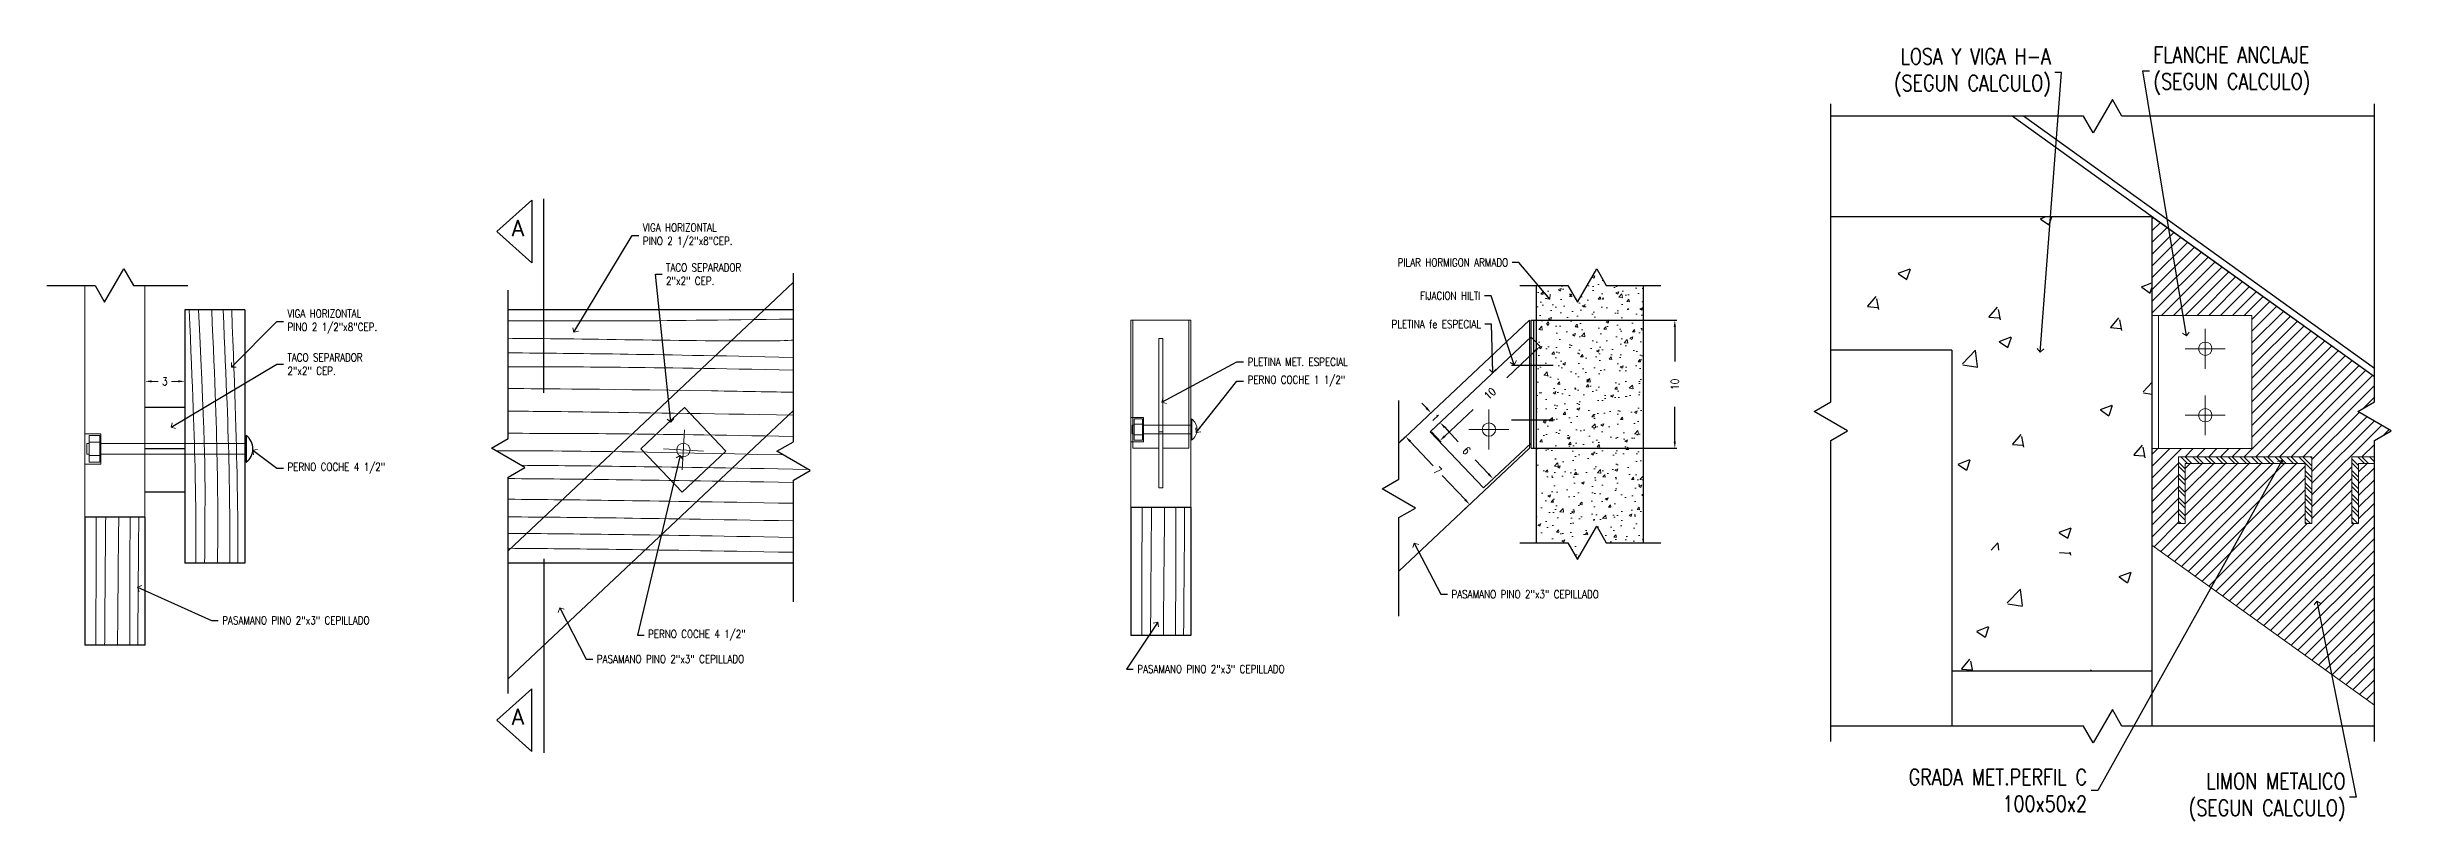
# Model space of a CAD drawing. Header units: metres. Extents: x -40 to 265, y 63 to 163.
# Drawn here: x -32.796 to -31.038, y 66.625 to 67.206 of the extents above; entities that cross this region are included whole.
import ezdxf

# ---------------------------------------------------------------- set-up
doc = ezdxf.new("R2010")
doc.units = ezdxf.units.M
doc.header["$LTSCALE"] = 5
doc.header["$MEASUREMENT"] = 0
doc.linetypes.add('HIDDEN', pattern=[0.375, 0.25, -0.125])
doc.layers.get('0').update_dxf_attribs({"color": 30})
for name, color, linetype, lineweight in [('A-ANNO-DIMS', 3, 'Continuous', 18), ('A-ANNO-TEXT', 3, 'Continuous', 18), ('A-DETL-GRPH', 4, 'Continuous', 25), ('A-DETL-MBND', 3, 'Continuous', 18), ('A-DETL-MCUT', 4, 'Continuous', 25), ('A-DETL-OVHD', 3, 'HIDDEN', 18), ('A-DETL-PATT', 8, 'Continuous', 18)]:
    doc.layers.add(name, color=color, linetype=linetype, lineweight=lineweight)
doc.styles.add('E-ROMANS', font='romans.shx', dxfattribs={"width": 0.8})
doc.dimstyles.new('E-0010_TICK_12', dxfattribs={"dimscale": 0.001, "dimtxt": 12, "dimasz": 12, "dimexe": 6, "dimexo": 4, "dimgap": 6, "dimtad": 0, "dimdec": 0, "dimlfac": 1000, "dimzin": 0, "dimdsep": 46, "dimtxsty": 'E-ROMANS', "dimblk": 'OBLIQUE', "dimcen": 6, "dimclrd": 256, "dimclre": 256, "dimclrt": 256, "dimadec": 0, "dimazin": 0, "dimtfac": 1, "dimtdec": 0, "dimtmove": 1, "dimatfit": 3, "dimldrblk": 'OPEN90', "dimfxl": 1, "dimtfill": 1, "dimtolj": 1, "dimtzin": 0, "dimlwd": -1, "dimarcsym": 0})

# ---------------------------------------------------------------- blocks, each defined once
blk = doc.blocks.new('_Oblique')
at = {"color": 0, "linetype": 'ByBlock', "lineweight": -2}
blk.add_line((-0.5, -0.5), (0.5, 0.5), dxfattribs=at)
blk = doc.blocks.new('_Open90')
at = {"color": 0, "linetype": 'ByBlock', "lineweight": -2}
for p, q in [((0, 0), (-1, 0)), ((-0.5, 0.5), (0, 0)), ((0, 0), (-0.5, -0.5))]:
    blk.add_line(p, q, dxfattribs=at)
blk = doc.blocks.new('QM-ARQ-DET')
at = {"layer": 'A-DETL-PATT'}
h = blk.add_hatch(dxfattribs=at)
h.set_pattern_fill('ANSI31', color=256, scale=0.05, style=0)
h.set_pattern_definition([(45, (0, 0.925588), (-0.0044194174, 0.0044194174), [])])
h.paths.add_polyline_path([(-31.0671, 66.8987), (-31.0503, 66.8987), (-31.0503, 66.911), (-31.0378, 66.9182), (-31.0628, 66.9326), (-31.0503, 66.9398), (-31.0503, 66.9586), (-31.2171, 67.0787), (-31.2171, 67.0048), (-31.1421, 67.0048), (-31.1421, 66.9048), (-31.2171, 66.9048), (-31.2171, 66.8323), (-31.0503, 66.7122), (-31.0503, 66.8937), (-31.0621, 66.8937), (-31.0621, 66.8487), (-31.0671, 66.8487)])
h.paths.add_polyline_path([(-31.1021, 66.8487), (-31.1021, 66.8937), (-31.1921, 66.8937), (-31.1921, 66.8487), (-31.1971, 66.8487), (-31.1971, 66.8987), (-31.0971, 66.8987), (-31.0971, 66.8487)], flags=16)
h = blk.add_hatch(dxfattribs=at)
h.set_pattern_fill('AR-CONC', color=256, scale=0.003, style=0)
h.set_pattern_definition([(50, (0.311128, 0.925588), (0.0215178055, -0.001882564), [0.00225, -0.02475]), (355, (0.311128, 0.925588), (-0.00416254, 0.022565764), [0.0018, -0.0198]), (100.4514, (0.312921, 0.925431), (0.0173552815, 0.020683186), [0.001912206, -0.0210342634]), (46.1842, (0.311128, 0.931588), (0.032017231, -0.00496557), [0.003375, -0.037125]), (96.6356, (0.313796, 0.931174), (0.028039881, 0.029223536), [0.002868309, -0.03155139]), (351.1842, (0.311128, 0.931588), (0.028039858, 0.029223558), [0.0027, -0.0297]), (21, (0.314128, 0.930088), (0.0179072116, -0.0120785667), [0.00225, -0.02475]), (326, (0.314128, 0.930088), (0.00729946, 0.0217545014), [0.0018, -0.0198]), (71.4514, (0.31562, 0.929082), (0.025206679, 0.009675915), [0.001912206, -0.0210342634]), (37.5, (0.311128, 0.925588), (0.00036479566, 0.0099868156), [0, -0.01956, 0, -0.0201, 0, -0.019875]), (7.5, (0.311128, 0.925588), (0.0078920861, 0.0118323514), [0, -0.01146, 0, -0.01911, 0, -0.007575]), (327.5, (0.304438, 0.925588), (0.0160146731, -0.00067664615), [0, -0.0075, 0, -0.0234, 0, -0.03105]), (317.5, (0.301438, 0.925588), (0.017495585, 0.0030031495), [0, -0.00975, 0, -0.01554, 0, -0.02205])])
h.paths.add_polyline_path([(-31.5987, 67.0272), (-31.6263, 67.0272), (-31.6335, 67.0397), (-31.6479, 67.0147), (-31.6552, 67.0272), (-31.6787, 67.0272), (-31.6787, 66.8341), (-31.6552, 66.8341), (-31.6479, 66.8216), (-31.6335, 66.8466), (-31.6263, 66.8341), (-31.5987, 66.8341)])
h = blk.add_hatch(dxfattribs=at)
h.set_pattern_fill('STEEL', color=256, scale=0.05, angle=90, style=0)
h.set_pattern_definition([(135, (0, 0.925588), (-0.0044194174, -0.0044194174), []), (135, (-0.003125, 0.925588), (-0.0044194174, -0.0044194174), [])])
h.paths.add_polyline_path([(-31.1021, 66.8937), (-31.1021, 66.8487), (-31.0971, 66.8487), (-31.0971, 66.8987), (-31.1971, 66.8987), (-31.1971, 66.8487), (-31.1921, 66.8487), (-31.1921, 66.8937)])
h.paths.add_polyline_path([(-31.0503, 66.8937), (-31.0503, 66.8987), (-31.0671, 66.8987), (-31.0671, 66.8487), (-31.0621, 66.8487), (-31.0621, 66.8937)])
at = {"layer": 'A-ANNO-DIMS'}
for p, q in [((-32.7222, 66.9358), (-32.7222, 66.9568)), ((-32.7172, 66.9553), (-32.7122, 66.9553)), ((-32.6972, 66.9553), (-32.7022, 66.9553)), ((-32.6922, 66.9361), (-32.6922, 66.9568))]:
    blk.add_line(p, q, dxfattribs=at)
for points in [[(-32.7172, 66.9561), (-32.7172, 66.9545), (-32.7222, 66.9553)], [(-32.6972, 66.9561), (-32.6972, 66.9545), (-32.6922, 66.9553)]]:
    blk.add_solid(points, dxfattribs=at)
at = {"layer": 'A-DETL-GRPH'}
for p, q in [((-31.4578, 66.9398), (-31.4578, 67.1636)), ((-31.2684, 67.1543), (-31.4578, 67.1543)), ((-31.0503, 66.9587), (-31.322, 67.1543)), ((-31.0503, 66.9649), (-31.3135, 67.1543)), ((-31.2612, 67.1418), (-31.2684, 67.1543)), ((-31.2468, 67.1668), (-31.2612, 67.1418)), ((-31.2396, 67.1543), (-31.2468, 67.1668)), ((-31.0503, 67.1543), (-31.2396, 67.1543)), ((-31.0503, 66.9398), (-31.0503, 67.1636)), ((-31.3007, 67.0773), (-31.2971, 67.0787)), ((-31.3006, 67.077), (-31.2943, 67.0728)), ((-31.2942, 67.0729), (-31.2922, 67.0787)), ((-32.7524, 67.0147), (-32.738, 67.0397)), ((-32.738, 67.0397), (-32.7308, 67.0272)), ((-32.2358, 66.91), (-32.2358, 67.0366)), ((-31.6479, 67.0147), (-31.6335, 67.0397)), ((-31.6335, 67.0397), (-31.6263, 67.0272)), ((-31.4074, 67.0364), (-31.3985, 67.0398)), ((-31.4073, 67.0361), (-31.401, 67.0318)), ((-31.4009, 67.0319), (-31.3983, 67.0396)), ((-32.7957, 67.0272), (-32.7596, 67.0272)), ((-32.7596, 67.0272), (-32.7524, 67.0147)), ((-32.7308, 67.0272), (-32.6899, 67.0272)), ((-32.4498, 66.9123), (-32.4498, 67.0237)), ((-31.6912, 67.0272), (-31.6552, 67.0272)), ((-31.6552, 67.0272), (-31.6479, 67.0147)), ((-31.6263, 67.0272), (-31.5854, 67.0272)), ((-31.5987, 67.0272), (-31.5987, 66.8341)), ((-31.4302, 67.0116), (-31.424, 67.0189)), ((-31.4219, 67.0093), (-31.4234, 67.0173)), ((-31.2249, 67.0262), (-31.2171, 67.0292)), ((-31.2248, 67.0259), (-31.2185, 67.0216)), ((-31.2184, 67.0217), (-31.2171, 67.0255)), ((-31.6822, 67.0011), (-31.5734, 67.0011)), ((-31.5749, 66.9961), (-31.5749, 66.9701)), ((-31.4305, 67.0115), (-31.4229, 67.0108)), ((-31.3394, 67.0035), (-31.3318, 67.0029)), ((-31.3391, 67.0037), (-31.333, 67.011)), ((-31.3308, 67.0014), (-31.3323, 67.0093)), ((-31.2483, 66.9956), (-31.2407, 66.9949)), ((-31.248, 66.9957), (-31.2419, 67.003)), ((-31.2397, 66.9934), (-31.2412, 67.0014)), ((-31.6796, 66.9781), (-31.7009, 66.958)), ((-31.6824, 66.9883), (-31.6749, 66.9804)), ((-31.3593, 66.9685), (-31.3494, 66.9788)), ((-31.348, 66.9664), (-31.3494, 66.9785)), ((-31.3316, 66.9853), (-31.3227, 66.9887)), ((-31.3315, 66.9849), (-31.3252, 66.9807)), ((-31.3251, 66.9808), (-31.3225, 66.9884)), ((-31.359, 66.9677), (-31.3477, 66.966)), ((-31.2238, 66.9475), (-31.2171, 66.9545)), ((-31.2235, 66.9467), (-31.2171, 66.9457)), ((-31.7819, 66.8818), (-31.7819, 66.941)), ((-31.7612, 66.9353), (-31.7647, 66.9389)), ((-31.7582, 66.9313), (-31.7589, 66.9306)), ((-31.7579, 66.9179), (-31.7499, 66.9254)), ((-31.7475, 66.9141), (-31.7262, 66.9341)), ((-31.5749, 66.9101), (-31.5749, 66.9361)), ((-31.4703, 66.9326), (-31.4578, 66.9398)), ((-31.4453, 66.9182), (-31.4703, 66.9326)), ((-31.2558, 66.9341), (-31.2469, 66.9375)), ((-31.2557, 66.9338), (-31.2494, 66.9295)), ((-31.2493, 66.9296), (-31.2467, 66.9373)), ((-31.0628, 66.9326), (-31.0503, 66.9398)), ((-31.0378, 66.9182), (-31.0628, 66.9326)), ((-32.4623, 66.9051), (-32.4498, 66.9123)), ((-32.2483, 66.9028), (-32.2358, 66.91)), ((-31.7806, 66.9103), (-31.7757, 66.9148)), ((-31.7733, 66.9102), (-31.7562, 66.892)), ((-31.7575, 66.9175), (-31.7501, 66.9096)), ((-31.7475, 66.9208), (-31.7374, 66.91)), ((-31.7475, 66.9208), (-31.7441, 66.9171)), ((-31.4578, 66.911), (-31.4453, 66.9182)), ((-31.4578, 66.6849), (-31.4578, 66.911)), ((-31.3218, 66.908), (-31.3142, 66.9073)), ((-31.3215, 66.9081), (-31.3153, 66.9154)), ((-31.3132, 66.9058), (-31.3147, 66.9138)), ((-31.2304, 66.9002), (-31.2242, 66.9075)), ((-31.0503, 66.911), (-31.0378, 66.9182)), ((-31.0503, 66.6849), (-31.0503, 66.911)), ((-32.4373, 66.8907), (-32.4623, 66.9051)), ((-32.4498, 66.8835), (-32.4373, 66.8907)), ((-32.2233, 66.8883), (-32.2483, 66.9028)), ((-31.7146, 66.8858), (-31.7247, 66.8965)), ((-31.6822, 66.9051), (-31.5734, 66.9051)), ((-31.3625, 66.8932), (-31.3536, 66.8966)), ((-31.3624, 66.8928), (-31.3561, 66.8886)), ((-31.356, 66.8887), (-31.3534, 66.8963)), ((-31.2307, 66.9), (-31.2231, 66.8994)), ((-31.2221, 66.8979), (-31.2236, 66.9058)), ((-32.4498, 66.721), (-32.4498, 66.8835)), ((-32.2358, 66.8811), (-32.2233, 66.8883)), ((-32.2358, 66.7899), (-32.2358, 66.8811)), ((-31.7944, 66.8746), (-31.7819, 66.8818)), ((-31.7694, 66.8602), (-31.7944, 66.8746)), ((-31.7322, 66.8665), (-31.7494, 66.8847)), ((-31.7181, 66.8756), (-31.7101, 66.8832)), ((-31.7819, 66.853), (-31.7694, 66.8602)), ((-31.7326, 66.8593), (-31.7277, 66.8639)), ((-31.7819, 66.7791), (-31.7819, 66.853)), ((-31.6479, 66.8216), (-31.6335, 66.8466)), ((-31.6335, 66.8466), (-31.6263, 66.8341)), ((-31.2867, 66.842), (-31.2778, 66.8454)), ((-31.2866, 66.8417), (-31.2803, 66.8375)), ((-31.2802, 66.8375), (-31.2776, 66.8452)), ((-31.6912, 66.8341), (-31.6552, 66.8341)), ((-31.6552, 66.8341), (-31.6479, 66.8216)), ((-31.6263, 66.8341), (-31.5854, 66.8341)), ((-31.3377, 66.8287), (-31.3326, 66.8341)), ((-31.332, 66.8287), (-31.3325, 66.8337)), ((-31.2865, 66.8269), (-31.2789, 66.8263)), ((-31.2862, 66.8271), (-31.2861, 66.8272)), ((-31.2779, 66.8248), (-31.2784, 66.8272)), ((-31.2418, 66.8088), (-31.2329, 66.8122)), ((-31.2417, 66.8085), (-31.2354, 66.8042)), ((-31.2353, 66.8043), (-31.2327, 66.812)), ((-31.3257, 66.7891), (-31.3158, 66.7994)), ((-31.3253, 66.7883), (-31.3141, 66.7865)), ((-31.3143, 66.787), (-31.3157, 66.799)), ((-31.3485, 66.7678), (-31.3396, 66.7713)), ((-31.3484, 66.7675), (-31.3421, 66.7633)), ((-31.342, 66.7633), (-31.3394, 66.771)), ((-31.36, 66.7394), (-31.3524, 66.7387)), ((-31.3597, 66.7395), (-31.3536, 66.7468)), ((-31.3515, 66.7379), (-31.3529, 66.7452)), ((-31.2632, 66.7379), (-31.2625, 66.7388)), ((-31.2684, 66.6965), (-31.4578, 66.6965)), ((-31.2612, 66.684), (-31.2684, 66.6965)), ((-31.2468, 66.709), (-31.2612, 66.684)), ((-31.2396, 66.6965), (-31.2468, 66.709)), ((-31.0503, 66.6965), (-31.2396, 66.6965))]:
    blk.add_line(p, q, dxfattribs=at)
at = {"layer": 'A-DETL-GRPH', "flags": 128}
for points in [[(-32.4321, 67.0914), (-32.4584, 67.0678), (-32.4321, 67.0442)], [(-32.4321, 67.0914), (-32.4321, 67.0442)], [(-32.423, 66.9468), (-32.423, 67.0924)], [(-32.423, 66.822), (-32.423, 66.6764)], [(-32.4321, 66.6774), (-32.4584, 66.701), (-32.4321, 66.7246)], [(-32.4321, 66.6774), (-32.4321, 66.7246)]]:
    blk.add_lwpolyline(points, dxfattribs=at)
at = {"layer": 'A-DETL-GRPH'}
for points in [[(-31.5758, 66.9961), (-31.5741, 66.9961), (-31.5749, 67.0011)], [(-31.6802, 66.9787), (-31.679, 66.9775), (-31.676, 66.9815)], [(-31.7606, 66.9359), (-31.7619, 66.9347), (-31.7578, 66.9317)], [(-31.7727, 66.9108), (-31.774, 66.9096), (-31.7768, 66.9138)], [(-31.7481, 66.9147), (-31.7469, 66.9135), (-31.7511, 66.9107)], [(-31.7469, 66.9213), (-31.7481, 66.9202), (-31.751, 66.9244)], [(-31.7469, 66.9213), (-31.7481, 66.9202), (-31.751, 66.9244)], [(-31.5758, 66.9101), (-31.5741, 66.9101), (-31.5749, 66.9051)], [(-31.714, 66.8864), (-31.7152, 66.8852), (-31.7112, 66.8822)], [(-31.7316, 66.8671), (-31.7328, 66.8659), (-31.7288, 66.8629)]]:
    blk.add_solid(points, dxfattribs=at)
at = {"layer": 'A-DETL-MBND'}
for p, q in [((-31.2171, 67.0787), (-31.0503, 66.9586)), ((-32.7672, 66.8533), (-32.7672, 67.0272)), ((-32.7222, 66.8533), (-32.7222, 67.0272)), ((-32.2578, 67.0089), (-32.2358, 67.0297)), ((-32.2578, 67.0089), (-32.4498, 66.8281)), ((-31.9829, 66.8607), (-31.9829, 67.0012)), ((-31.9814, 66.9051), (-31.9814, 67.0012)), ((-31.9394, 66.9051), (-31.9394, 67.0012)), ((-31.9379, 66.8607), (-31.9379, 67.0012)), ((-31.7819, 66.909), (-31.684, 67.0012)), ((-31.1421, 67.0048), (-31.2171, 67.0048)), ((-31.2121, 67.0048), (-31.2121, 66.9048)), ((-31.1421, 67.0048), (-31.1421, 66.9048)), ((-31.9589, 66.9875), (-31.9619, 66.9875)), ((-31.9619, 66.9875), (-31.9619, 66.9175)), ((-31.9589, 66.9875), (-31.9589, 66.9175)), ((-31.7583, 66.9175), (-31.6827, 66.9887)), ((-31.1621, 66.9798), (-31.1921, 66.9798)), ((-31.1771, 66.9648), (-31.1771, 66.9948)), ((-31.1771, 66.9448), (-31.1771, 66.9148)), ((-32.3575, 66.8189), (-32.2358, 66.9335)), ((-31.9372, 66.9271), (-31.9372, 66.9111)), ((-31.7143, 66.9041), (-31.7143, 66.9341)), ((-31.1621, 66.9298), (-31.1921, 66.9298)), ((-32.3192, 66.8888), (-32.3176, 66.9188)), ((-31.9589, 66.9175), (-31.9619, 66.9175)), ((-31.9619, 66.9175), (-31.9619, 66.8753)), ((-31.9589, 66.9175), (-31.9589, 66.8753)), ((-31.9379, 66.9223), (-31.9372, 66.9223)), ((-31.9379, 66.9159), (-31.9372, 66.9159)), ((-31.7185, 66.8753), (-31.7583, 66.9175)), ((-31.6993, 66.9191), (-31.7293, 66.9191)), ((-31.7185, 66.8753), (-31.6827, 66.909)), ((-32.3034, 66.903), (-32.3334, 66.9046)), ((-31.9619, 66.9051), (-31.9814, 66.9051)), ((-31.9394, 66.9051), (-31.9589, 66.9051)), ((-31.7819, 66.8128), (-31.684, 66.9051)), ((-31.1421, 66.9048), (-31.2171, 66.9048)), ((-31.0971, 66.8987), (-31.1971, 66.8987)), ((-31.1971, 66.8987), (-31.1971, 66.8487)), ((-31.1921, 66.8487), (-31.1921, 66.8937)), ((-31.1921, 66.8937), (-31.1021, 66.8937)), ((-31.1021, 66.8937), (-31.1021, 66.8487)), ((-31.0971, 66.8487), (-31.0971, 66.8987)), ((-31.0503, 66.8987), (-31.0671, 66.8987)), ((-31.0671, 66.8987), (-31.0671, 66.8487)), ((-31.0621, 66.8487), (-31.0621, 66.8937)), ((-31.0621, 66.8937), (-31.0503, 66.8937)), ((-31.9589, 66.8753), (-31.9619, 66.8753)), ((-31.1971, 66.8487), (-31.1921, 66.8487)), ((-31.1021, 66.8487), (-31.0971, 66.8487)), ((-31.0671, 66.8487), (-31.0621, 66.8487)), ((-31.2171, 66.8323), (-31.0503, 66.7122)), ((-32.4498, 66.7319), (-32.3575, 66.8189))]:
    blk.add_line(p, q, dxfattribs=at)
blk.add_lwpolyline([(-32.3502, 66.9046), (-32.3176, 66.9356), (-32.2866, 66.903), (-32.3192, 66.872)], close=True, dxfattribs=at)
for centre in [(-31.1771, 66.9798), (-31.1771, 66.9298), (-32.3184, 66.9038), (-31.7143, 66.9191)]:
    blk.add_circle(centre, 0.005, dxfattribs=at)
blk.add_arc((-31.9431, 66.9191), 0.00992, 306.269, 53.731, dxfattribs=at)
at = {"layer": 'A-DETL-MCUT'}
for p, q in [((-31.2171, 67.0787), (-31.4578, 67.0787)), ((-31.2171, 67.0787), (-31.2171, 66.7379)), ((-31.6787, 66.8341), (-31.6787, 67.0272)), ((-32.6922, 67.0089), (-32.6922, 66.8189)), ((-32.6472, 67.0089), (-32.6922, 67.0089)), ((-32.6472, 67.0089), (-32.6472, 66.8189)), ((-32.2358, 67.0089), (-32.4498, 67.0089)), ((-31.6827, 66.9051), (-31.6827, 67.0011)), ((-31.6827, 67.0011), (-31.6807, 67.0011)), ((-31.6807, 66.9051), (-31.6807, 67.0011)), ((-31.3671, 66.9787), (-31.4578, 66.9787)), ((-31.3671, 66.9787), (-31.3671, 66.7379)), ((-31.6973, 66.9674), (-31.6662, 66.9674)), ((-32.6922, 66.9356), (-32.7222, 66.9356)), ((-31.6973, 66.9265), (-31.6662, 66.9265)), ((-32.6472, 66.9086), (-32.6463, 66.9086)), ((-32.6463, 66.9146), (-32.6463, 66.8946)), ((-32.6922, 66.9046), (-32.7222, 66.9046)), ((-32.6472, 66.9006), (-32.6463, 66.9006)), ((-31.6827, 66.9051), (-31.6807, 66.9051)), ((-32.6922, 66.872), (-32.7222, 66.872)), ((-31.9379, 66.8607), (-31.9829, 66.8607)), ((-31.9829, 66.8607), (-31.9829, 66.7646)), ((-31.9379, 66.8607), (-31.9379, 66.7646)), ((-32.7672, 66.8533), (-32.7672, 66.7572)), ((-32.7222, 66.8533), (-32.7672, 66.8533)), ((-32.7222, 66.8533), (-32.7222, 66.7572)), ((-32.6472, 66.8189), (-32.6922, 66.8189)), ((-32.2358, 66.8189), (-32.4498, 66.8189)), ((-32.7222, 66.7572), (-32.7672, 66.7572)), ((-31.9379, 66.7646), (-31.9829, 66.7646)), ((-31.2171, 66.7379), (-31.3671, 66.7379)), ((-31.3671, 66.7379), (-31.3671, 66.6965)), ((-31.2171, 66.7379), (-31.2171, 66.6965))]:
    blk.add_line(p, q, dxfattribs=at)
blk.add_arc((-32.6536, 66.9046), 0.0124, 306.269, 53.731, dxfattribs=at)
at = {"layer": 'A-DETL-OVHD'}
for p, q in [((-31.9829, 66.9281), (-31.9734, 66.9281)), ((-31.9804, 66.9271), (-31.9804, 66.9111)), ((-31.974, 66.9271), (-31.9804, 66.9271)), ((-31.974, 66.9271), (-31.974, 66.9111)), ((-31.9734, 66.9281), (-31.9734, 66.91)), ((-32.7672, 66.9159), (-32.7553, 66.9159)), ((-32.764, 66.9086), (-32.7658, 66.9086)), ((-32.7658, 66.9086), (-32.7658, 66.9006)), ((-32.756, 66.9146), (-32.764, 66.9146)), ((-32.764, 66.9146), (-32.764, 66.8946)), ((-32.756, 66.9096), (-32.764, 66.9096)), ((-32.756, 66.9146), (-32.756, 66.8946)), ((-32.6472, 66.9086), (-32.756, 66.9086)), ((-32.7553, 66.9159), (-32.7553, 66.8932)), ((-31.9829, 66.91), (-31.9734, 66.91)), ((-31.9818, 66.9223), (-31.9818, 66.9159)), ((-31.9804, 66.9223), (-31.9818, 66.9223)), ((-31.9804, 66.9159), (-31.9818, 66.9159)), ((-31.974, 66.9231), (-31.9804, 66.9231)), ((-31.974, 66.9151), (-31.9804, 66.9151)), ((-31.974, 66.9111), (-31.9804, 66.9111)), ((-31.9379, 66.9223), (-31.974, 66.9223)), ((-31.9379, 66.9159), (-31.974, 66.9159)), ((-32.7672, 66.8932), (-32.7553, 66.8932)), ((-32.764, 66.9006), (-32.7658, 66.9006)), ((-32.756, 66.8996), (-32.764, 66.8996)), ((-32.756, 66.8946), (-32.764, 66.8946)), ((-32.6472, 66.9006), (-32.756, 66.9006))]:
    blk.add_line(p, q, dxfattribs=at)
at = {"layer": 'A-DETL-PATT'}
for p, q in [((-31.9379, 67.0012), (-31.9829, 67.0012)), ((-31.684, 67.0012), (-31.684, 66.9051))]:
    blk.add_line(p, q, dxfattribs=at)
for points in [[(-32.6839, 66.8189), (-32.6839, 66.8627), (-32.6838, 66.8906), (-32.689, 67.0089)], [(-32.6677, 66.8189), (-32.6674, 66.8676), (-32.6671, 66.8979), (-32.6721, 67.0089)], [(-32.6585, 66.8189), (-32.6585, 66.8669), (-32.6584, 66.8979), (-32.6636, 67.0089)], [(-32.6526, 66.8189), (-32.6524, 66.8425), (-32.6521, 66.8818), (-32.6571, 67.0089)], [(-32.4498, 67.0007), (-32.3872, 67.0005), (-32.3503, 67.0004), (-32.2358, 67.002)], [(-32.4498, 66.9767), (-32.3914, 66.9762), (-32.3553, 66.9758), (-32.2358, 66.9733)], [(-32.4498, 66.9663), (-32.3921, 66.9662), (-32.3542, 66.966), (-32.2358, 66.9638)], [(-32.4498, 66.933), (-32.4297, 66.9327), (-32.3753, 66.9324), (-32.2358, 66.9299)], [(-32.4498, 66.9163), (-32.3908, 66.9162), (-32.3546, 66.9161), (-32.2358, 66.9139)], [(-32.4401, 66.8923), (-32.3889, 66.8919), (-32.35, 66.8914), (-32.2248, 66.8892)], [(-32.4498, 66.8823), (-32.395, 66.8819), (-32.3598, 66.8815), (-32.2358, 66.8794)], [(-32.4498, 66.8668), (-32.395, 66.8663), (-32.3598, 66.8659), (-32.2358, 66.8638)], [(-31.9747, 66.7646), (-31.9746, 66.8012), (-31.9745, 66.8291), (-31.9744, 66.8607)], [(-31.9584, 66.7646), (-31.9581, 66.8061), (-31.9578, 66.8364), (-31.9575, 66.8607)], [(-31.9493, 66.7646), (-31.9492, 66.8054), (-31.9491, 66.8364), (-31.949, 66.8607)], [(-31.9433, 66.7646), (-31.9431, 66.781), (-31.9428, 66.8203), (-31.9425, 66.8607)], [(-32.7589, 66.7572), (-32.7589, 66.7939), (-32.7588, 66.8217), (-32.7587, 66.8533)], [(-32.7427, 66.7572), (-32.7424, 66.7987), (-32.7421, 66.829), (-32.7418, 66.8533)], [(-32.7335, 66.7572), (-32.7335, 66.7981), (-32.7334, 66.829), (-32.7333, 66.8533)], [(-32.7276, 66.7572), (-32.7274, 66.7736), (-32.7271, 66.813), (-32.7268, 66.8533)], [(-32.4498, 66.8536), (-32.395, 66.8532), (-32.3598, 66.8527), (-32.2358, 66.8506)], [(-32.4498, 66.8412), (-32.395, 66.8408), (-32.3598, 66.8404), (-32.2358, 66.8382)], [(-32.4498, 66.83), (-32.395, 66.8296), (-32.3598, 66.8292), (-32.2358, 66.827)]]:
    blk.add_open_spline(points, degree=3, dxfattribs=at)
for points, knots in [([(-32.6774, 66.8189), (-32.6773, 66.8342), (-32.6771, 66.8715), (-32.6768, 66.9002), (-32.6819, 67.0089)], [0.38539378, 0.38539378, 0.38539378, 0.38539378, 0.39217626, 0.40456123, 0.40456123, 0.40456123, 0.40456123]), ([(-32.4498, 66.9876), (-32.4417, 66.9875), (-32.3818, 66.9871), (-32.2531, 66.9846), (-32.2358, 66.9863)], [0.38539378, 0.38539378, 0.38539378, 0.38539378, 0.39217626, 0.41619091, 0.41619091, 0.41619091, 0.41619091]), ([(-32.4498, 66.9499), (-32.4355, 66.9498), (-32.3738, 66.9496), (-32.2436, 66.9472), (-32.2358, 66.9472)], [0.41755537, 0.41755537, 0.41755537, 0.41755537, 0.43516062, 0.44009793, 0.44009793, 0.44009793, 0.44009793]), ([(-32.4591, 66.9032), (-32.4377, 66.9032), (-32.3849, 66.9028), (-32.3497, 66.9024), (-32.2437, 66.9001)], [0.38642642, 0.38642642, 0.38642642, 0.38642642, 0.39217626, 0.41391084, 0.41391084, 0.41391084, 0.41391084]), ([(-31.9681, 66.7646), (-31.968, 66.7727), (-31.9678, 66.81), (-31.9675, 66.8387), (-31.9673, 66.8607)], [0.38539378, 0.38539378, 0.38539378, 0.38539378, 0.39217626, 0.40456123, 0.40456123, 0.40456123, 0.40456123]), ([(-32.7524, 66.7572), (-32.7523, 66.7653), (-32.7521, 66.8026), (-32.7518, 66.8313), (-32.7516, 66.8533)], [0.38539378, 0.38539378, 0.38539378, 0.38539378, 0.39217626, 0.40456123, 0.40456123, 0.40456123, 0.40456123])]:
    blk.add_open_spline(points, degree=3, knots=knots, dxfattribs=at)
at = {"layer": 'A-ANNO-TEXT', "ltscale": 0.5, "style": 'E-ROMANS'}
for p in [(-32.4471, 67.0643), (-32.4471, 66.6976)]:
    blk.add_text('A', height=0.012, rotation=0.1865, dxfattribs=at).set_placement(p)
at = {"layer": 'A-ANNO-TEXT', "style": 'E-ROMANS'}
for s, insert, char_height, attachment_point in [('FLANCHE ANCLAJE\\P(SEGUN CALCULO)', (-31.216, 67.1884), 0.012, 4), ('LOSA Y VIGA H-A\\P(SEGUN CALCULO)', (-31.2929, 67.1872), 0.012, 6), ('VIGA HORIZONTAL\\PPINO 2 1/2"x8"CEP.', (-32.3488, 67.0647), 0.006, 4), ('TACO SEPARADOR\\P2"x2" CEP.', (-32.3314, 67.0357), 0.006, 4), ('PILAR HORMIGON ARMADO', (-31.6999, 67.0445), 0.006, 6), ('FIJACION HILTI', (-31.7207, 67.0196), 0.006, 6), ('VIGA HORIZONTAL\\PPINO 2 1/2"x8"CEP.', (-32.6153, 67.0001), 0.006, 4), ('PLETINA fe ESPECIAL', (-31.7203, 66.9982), 0.006, 6), ('TACO SEPARADOR\\P2"x2" CEP.', (-32.6153, 66.9682), 0.006, 4), ('PLETINA MET. ESPECIAL', (-31.8953, 66.9699), 0.006, 4), ('PERNO COCHE 1 1/2"', (-31.8953, 66.9555), 0.006, 4), ('\\A1;3', (-32.7072, 66.9553), 0.006, 5), ('PERNO COCHE 4 1/2"', (-32.6153, 66.8901), 0.006, 4), ('PASAMANO PINO 2"x3" CEPILLADO', (-31.7424, 66.7955), 0.006, 4), ('PASAMANO PINO 2"x3" CEPILLADO', (-32.6642, 66.7759), 0.006, 4), ('PERNO COCHE 4 1/2"', (-32.3449, 66.7647), 0.006, 4), ('PASAMANO PINO 2"x3" CEPILLADO', (-32.3833, 66.7469), 0.006, 4), ('PASAMANO PINO 2"x3" CEPILLADO', (-31.978, 66.7394), 0.006, 4), ('GRADA MET.PERFIL C\\P100x50x2', (-31.2658, 66.6483), 0.012, 6), ('LIMON METALICO\\P(SEGUN CALCULO)', (-31.0719, 66.6432), 0.012, 6)]:
    blk.add_mtext(s, dxfattribs=dict(at, insert=insert, char_height=char_height, attachment_point=attachment_point))
at = {"layer": 'A-ANNO-TEXT', "char_height": 0.006, "attachment_point": 5, "style": 'E-ROMANS'}
for s, insert, rotation in [('\\A1;10', (-31.7135, 66.9461), 43.2828), ('\\A1;10', (-31.5749, 66.9531), 90), ('\\A1;1', (-31.7544, 66.928), 313.2828), ('\\A1;7', (-31.7528, 66.8883), 313.2828), ('\\A1;6', (-31.7311, 66.9033), 313.2828)]:
    blk.add_mtext(s, dxfattribs=dict(at, insert=insert, rotation=rotation))
at = {"layer": 'A-DETL-GRPH', "annotation_type": 0, "has_hookline": 1}
for points, hookline_direction, text_width in [([(-31.1913, 66.9894), (-31.224, 67.1884), (-31.219, 67.1884)], 0, 0.1294), ([(-31.301, 66.9773), (-31.2849, 67.1872), (-31.2899, 67.1872)], 1, 0.1298), ([(-32.4005, 66.9921), (-32.3568, 67.0647), (-32.3518, 67.0647)], 0, 0.0743), ([(-32.3279, 66.9247), (-32.3394, 67.0357), (-32.3344, 67.0357)], 0, 0.0629), ([(-31.6687, 67.0171), (-31.6919, 67.0445), (-31.6969, 67.0445)], 1, 0.0928), ([(-31.6953, 66.9678), (-31.7127, 67.0196), (-31.7177, 67.0196)], 1, 0.0496), ([(-32.6573, 66.966), (-32.6233, 67.0001), (-32.6183, 67.0001)], 0, 0.0743), ([(-31.7113, 66.9618), (-31.7123, 66.9982), (-31.7173, 66.9982)], 1, 0.0757), ([(-32.7026, 66.9208), (-32.6233, 66.9682), (-32.6183, 66.9682)], 0, 0.0629), ([(-31.9595, 66.9396), (-31.9033, 66.9699), (-31.8983, 66.9699)], 0, 0.0846), ([(-31.9338, 66.917), (-31.9033, 66.9555), (-31.8983, 66.9555)], 0, 0.083), ([(-32.6412, 66.9036), (-32.6233, 66.8901), (-32.6183, 66.8901)], 0, 0.083), ([(-32.3207, 66.8997), (-32.3529, 66.7647), (-32.3479, 66.7647)], 0, 0.083), ([(-31.1195, 66.8961), (-31.2578, 66.6483), (-31.2628, 66.6483)], 1, 0.1504), ([(-31.7703, 66.8339), (-31.7504, 66.7955), (-31.7454, 66.7955)], 0, 0.1237), ([(-32.7278, 66.8008), (-32.6722, 66.7759), (-32.6672, 66.7759)], 0, 0.1237), ([(-32.4111, 66.7853), (-32.3913, 66.7469), (-32.3863, 66.7469)], 0, 0.1237), ([(-31.0934, 66.7904), (-31.0639, 66.6432), (-31.0689, 66.6432)], 1, 0.1294), ([(-31.9627, 66.7745), (-31.986, 66.7394), (-31.981, 66.7394)], 0, 0.1237)]:
    blk.add_leader(points, dimstyle='E-0010_TICK_12', override={"dimscale": 1, "dimtxt": 0.06, "dimasz": 0.005, "dimexe": 0.0015, "dimexo": 0.0005, "dimgap": 0.003, "dimtad": 0, "dimtxsty": 'E-ROMANS', "dimcen": 0.5, "dimclrd": 1, "dimclre": 1, "dimclrt": 2, "dimtfac": 0.5, "dimtofl": 0}, dxfattribs=dict(at, hookline_direction=hookline_direction, text_width=text_width))

msp = doc.modelspace()

# ---------------------------------------------------------------- block references
at = {"layer": 'A-DETL-MBND'}
msp.add_blockref('QM-ARQ-DET', (0, 0), dxfattribs=at)

doc.saveas('drawing.dxf')
